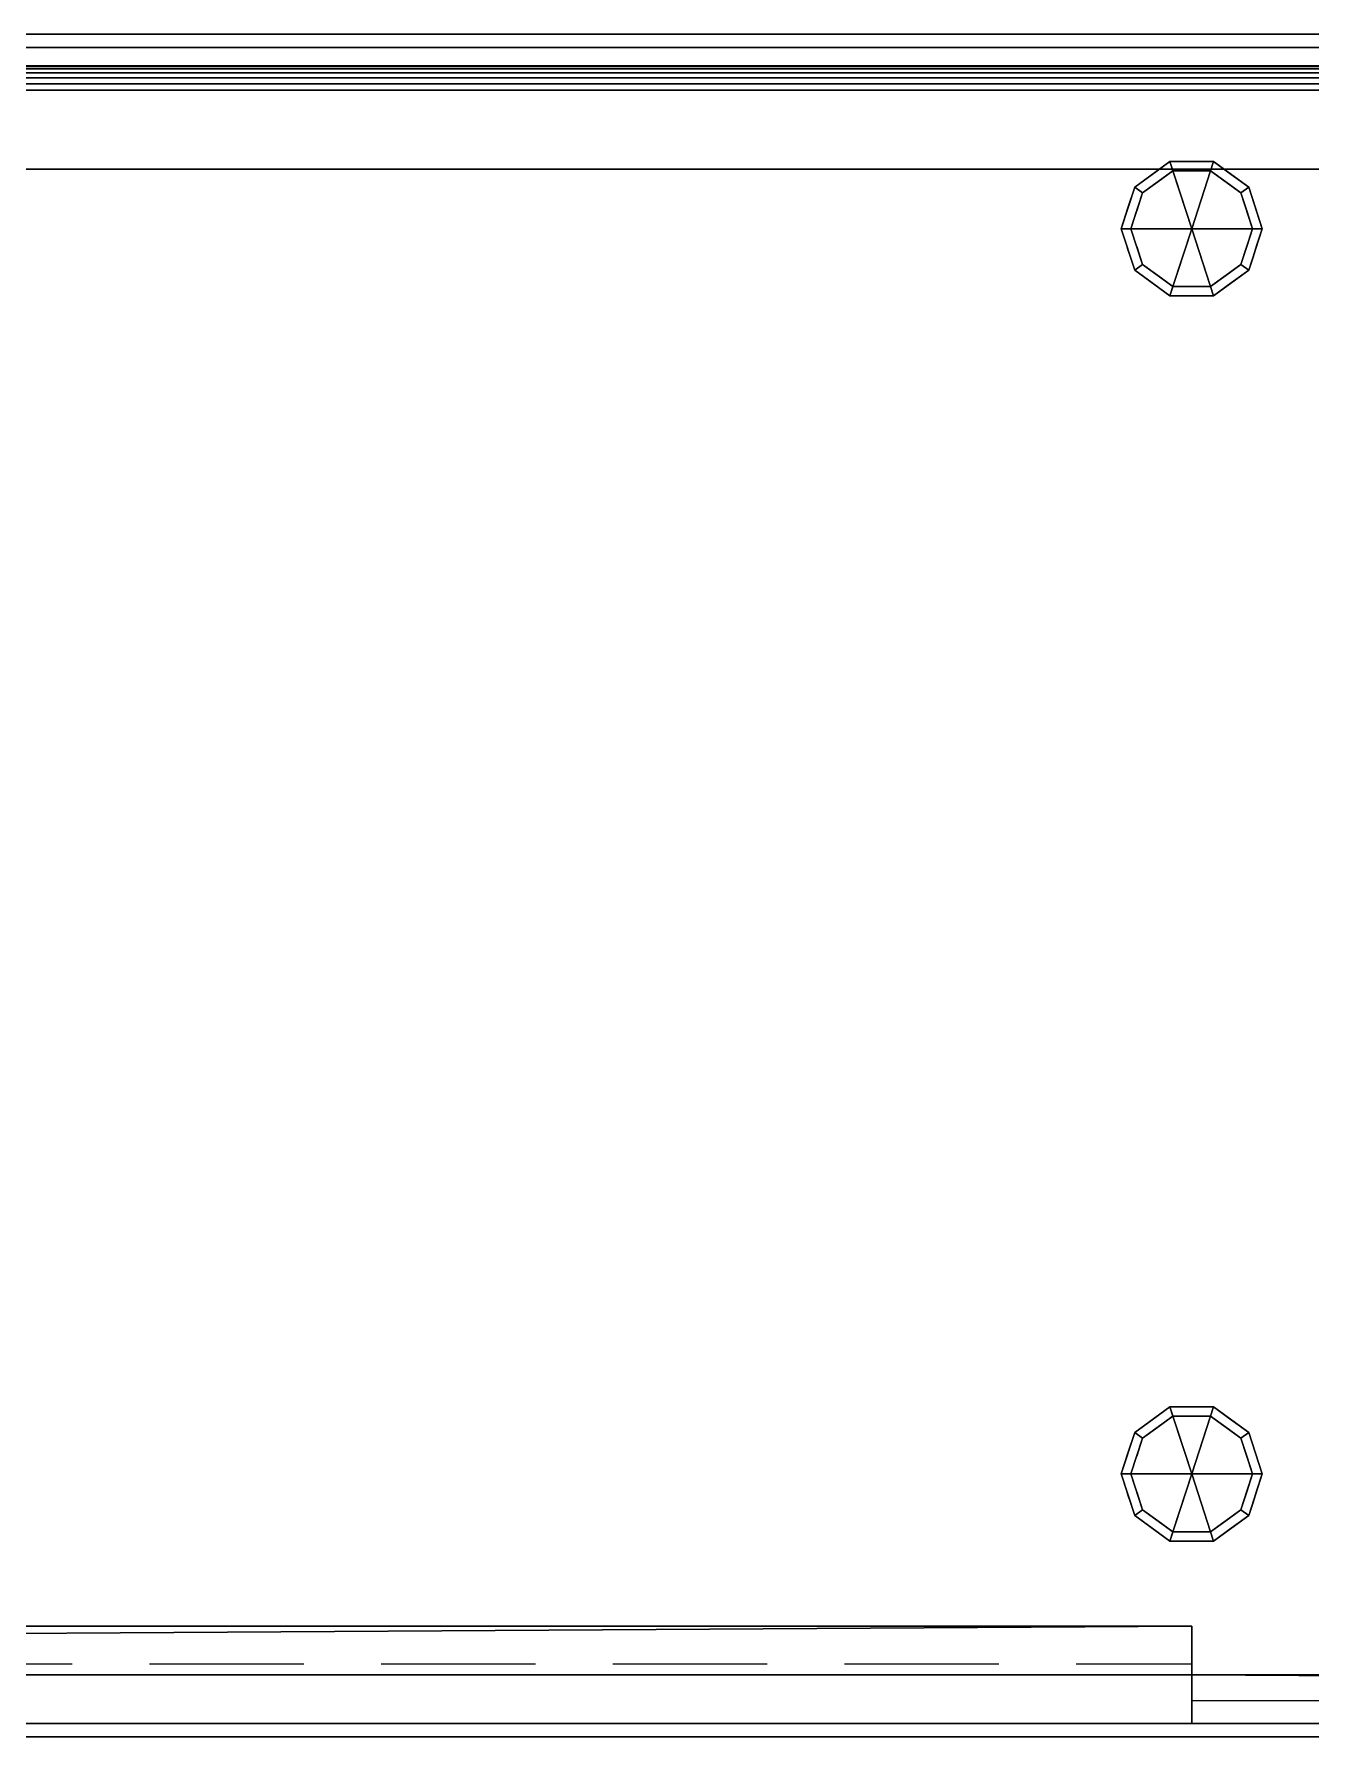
# Model space of a CAD drawing. Header units: millimetres. Extents: x -1 to 2001, y -701 to 1.
# Drawn here: x 524 to 1049, y -700 to 0 of the extents above; entities that cross this region are included whole.
import ezdxf

# ---------------------------------------------------------------- set-up
doc = ezdxf.new("R2010")
doc.units = ezdxf.units.MM
doc.linetypes.add('NASCOSTA', pattern=[9.525, 6.35, -3.175])
for name, color, linetype in [('IQ_200_2D', 1, 'Continuous'), ('IQ_200_3D', 1, 'Continuous'), ('IQ_204_2D', 7, 'Continuous'), ('IQ_204_3D', 7, 'Continuous')]:
    doc.layers.add(name, color=color, linetype=linetype)

msp = doc.modelspace()

# ---------------------------------------------------------------- linework, layer by layer
at = {"layer": 'IQ_200_2D'}
for p, q in [((0, 0), (2000, 0)), ((2000, -700), (0, -700))]:
    msp.add_line(p, q, dxfattribs=at)
at = {"layer": 'IQ_204_2D'}
msp.add_line((0, -13), (2000, -13), dxfattribs=at)
at = {"layer": 'IQ_204_2D', "linetype": 'NASCOSTA', "ltscale": 10}
for p, q in [((0, -670), (1000, -670)), ((1000, -670), (1000, -685)), ((1000, -685), (2000, -685))]:
    msp.add_line(p, q, dxfattribs=at)

# ---------------------------------------------------------------- meshes
at = {"layer": 'IQ_200_3D'}
mesh = msp.add_polyface(dxfattribs=at)
corners = [(2000, -700, 850), (0, -700, 850), (0, 0, 850), (2000, 0, 850)]
mesh.append_faces([[corners[k] for k in face] for face in [(0, 1, 2, 3)]])
mesh = msp.add_polyface(dxfattribs=at)
corners = [(0, 0, 850), (0, 0, 1000), (2000, 0, 1000), (2000, 0, 850)]
mesh.append_faces([[corners[k] for k in face] for face in [(0, 1, 2, 3)]])
mesh = msp.add_polyface(dxfattribs=at)
corners = [(2000, 0, 1000), (0, 0, 1000), (0, -13, 1000), (2000, -13, 1000)]
mesh.append_faces([[corners[k] for k in face] for face in [(0, 1, 2, 3)]])
mesh = msp.add_polyface(dxfattribs=at)
corners = [(1994.5, -5.5, 850), (5.5, -5.5, 850), (5.5, -694.5, 850), (55.5, -694.5, 850), (55.5, -55.5, 850), (1944.5, -55.5, 850), (1944.5, -694.5, 850), (1994.5, -694.5, 850)]
mesh.append_faces([[corners[k] for k in face] for face in [(4, 1, 2, 3)]], dxfattribs={"vtx0": -1})
mesh.append_faces([[corners[k] for k in face] for face in [(7, 0, 5, 6)]], dxfattribs={"vtx1": -1})
mesh.append_faces([[corners[k] for k in face] for face in [(4, 5, 0, 1)]], dxfattribs={"vtx1": -1, "vtx3": -1})
mesh = msp.add_polyface(dxfattribs=at)
corners = [(1994.5, -694.5, 150), (5.5, -694.5, 150), (5.5, -5.5, 150), (1994.5, -5.5, 150)]
mesh.append_faces([[corners[k] for k in face] for face in [(0, 1, 2, 3)]])
mesh = msp.add_polyface(dxfattribs=at)
corners = [(1994.5, -5.5, 850), (1994.5, -5.5, 150), (5.5, -5.5, 150), (5.5, -5.5, 850)]
mesh.append_faces([[corners[k] for k in face] for face in [(0, 1, 2, 3)]])
mesh = msp.add_polyface(dxfattribs=at)
corners = [(2000, -23, 900), (2000, -20.41, 900.34), (2000, -18, 901.34), (2000, -15.93, 902.93), (2000, -14.34, 905), (2000, -13.34, 907.41), (2000, -13, 910), (0, -13, 910), (0, -13.34, 907.41), (0, -14.34, 905), (0, -15.93, 902.93), (0, -18, 901.34), (0, -20.41, 900.34), (0, -23, 900)]
mesh.append_faces([[corners[k] for k in face] for face in [(1, 12, 13, 0)]], dxfattribs={"vtx0": -1})
mesh.append_faces([[corners[k] for k in face] for face in [(2, 11, 12, 1), (11, 2, 3, 10), (5, 8, 9, 4), (10, 3, 4, 9)]], dxfattribs={"vtx0": -1, "vtx2": -1})
mesh.append_faces([[corners[k] for k in face] for face in [(6, 7, 8, 5)]], dxfattribs={"vtx2": -1})
mesh = msp.add_polyface(dxfattribs=at)
corners = [(2000, -13, 1000), (0, -13, 1000), (0, -13, 910), (2000, -13, 910)]
mesh.append_faces([[corners[k] for k in face] for face in [(0, 1, 2, 3)]])
mesh = msp.add_polyface(dxfattribs=at)
corners = [(2000, -700, 900), (2000, -23, 900), (0, -23, 900), (0, -700, 900)]
mesh.append_faces([[corners[k] for k in face] for face in [(0, 1, 2, 3)]])
mesh = msp.add_polyface(dxfattribs=at)
corners = [(55.5, -55.5, 200), (1944.5, -55.5, 200), (1944.5, -55.5, 850), (55.5, -55.5, 850)]
mesh.append_faces([[corners[k] for k in face] for face in [(0, 1, 2, 3)]])
mesh = msp.add_polyface(dxfattribs=at)
corners = [(55.5, -55.5, 200), (55.5, -694.5, 200), (1944.5, -694.5, 200), (1944.5, -55.5, 200)]
mesh.append_faces([[corners[k] for k in face] for face in [(0, 1, 2, 3)]])
mesh = msp.add_polyface(dxfattribs=at)
corners = [(55.5, -654.5, 850), (55.5, -674.5, 850), (60.5, -674.5, 850), (60.5, -660.16, 850), (74.66, -660.16, 850), (95.14, -674.5, 850), (1000, -674.5, 850), (1000, -654.5, 850)]
mesh.append_faces([[corners[k] for k in face] for face in [(3, 0, 1, 2), (7, 4, 5, 6)]], dxfattribs={"vtx0": -1})
mesh.append_faces([[corners[k] for k in face] for face in [(0, 3, 4, 7)]], dxfattribs={"vtx0": -1, "vtx2": -1})
mesh = msp.add_polyface(dxfattribs=at)
corners = [(55.5, -654.5, 200), (1000, -654.5, 200), (1000, -674.5, 200), (95.14, -674.5, 200), (74.66, -660.16, 200), (60.5, -660.16, 200), (60.5, -674.5, 200), (55.5, -674.5, 200)]
mesh.append_faces([[corners[k] for k in face] for face in [(4, 5, 0, 1)]], dxfattribs={"vtx1": -1, "vtx3": -1})
mesh.append_faces([[corners[k] for k in face] for face in [(1, 2, 3, 4), (5, 6, 7, 0)]], dxfattribs={"vtx3": -1})
mesh = msp.add_polyface(dxfattribs=at)
corners = [(1000, -654.5, 850), (1000, -654.5, 200), (55.5, -654.5, 200), (55.5, -654.5, 850)]
mesh.append_faces([[corners[k] for k in face] for face in [(0, 1, 2, 3)]])
mesh = msp.add_polyface(dxfattribs=at)
corners = [(1000, -674.5, 850), (1000, -674.5, 200), (1000, -654.5, 200), (1000, -654.5, 850)]
mesh.append_faces([[corners[k] for k in face] for face in [(0, 1, 2, 3)]])
mesh = msp.add_polyface(dxfattribs=at)
corners = [(95.14, -674.5, 850), (95.14, -674.5, 200), (1000, -674.5, 200), (1000, -674.5, 850)]
mesh.append_faces([[corners[k] for k in face] for face in [(0, 1, 2, 3)]])
mesh = msp.add_polyface(dxfattribs=at)
corners = [(1944.5, -674.5, 850), (1000, -674.5, 850), (1000, -694.5, 850), (1904.86, -694.5, 850), (1925.34, -680.16, 850), (1939.5, -680.16, 850), (1939.5, -694.5, 850), (1944.5, -694.5, 850)]
mesh.append_faces([[corners[k] for k in face] for face in [(7, 0, 5, 6), (3, 4, 1, 2)]], dxfattribs={"vtx1": -1})
mesh.append_faces([[corners[k] for k in face] for face in [(4, 5, 0, 1)]], dxfattribs={"vtx1": -1, "vtx3": -1})
mesh = msp.add_polyface(dxfattribs=at)
corners = [(1944.5, -674.5, 200), (1944.5, -694.5, 200), (1939.5, -694.5, 200), (1939.5, -680.16, 200), (1925.34, -680.16, 200), (1904.86, -694.5, 200), (1000, -694.5, 200), (1000, -674.5, 200)]
mesh.append_faces([[corners[k] for k in face] for face in [(7, 4, 5, 6), (3, 0, 1, 2)]], dxfattribs={"vtx0": -1})
mesh.append_faces([[corners[k] for k in face] for face in [(4, 7, 0, 3)]], dxfattribs={"vtx0": -1, "vtx2": -1})
mesh = msp.add_polyface(dxfattribs=at)
corners = [(1000, -674.5, 850), (1000, -674.5, 200), (1000, -694.5, 200), (1000, -694.5, 850)]
mesh.append_faces([[corners[k] for k in face] for face in [(0, 1, 2, 3)]])
mesh = msp.add_polyface(dxfattribs=at)
corners = [(1944.5, -674.5, 850), (1944.5, -674.5, 200), (1000, -674.5, 200), (1000, -674.5, 850)]
mesh.append_faces([[corners[k] for k in face] for face in [(0, 1, 2, 3)]])
mesh = msp.add_polyface(dxfattribs=at)
corners = [(0, -700, 900), (0, -700, 850), (2000, -700, 850), (2000, -700, 900)]
mesh.append_faces([[corners[k] for k in face] for face in [(0, 1, 2, 3)]])
mesh = msp.add_polyface(dxfattribs=at)
corners = [(5.5, -694.5, 150), (1994.5, -694.5, 150), (1994.5, -694.5, 850), (1944.5, -694.5, 850), (1944.5, -694.5, 200), (55.5, -694.5, 200), (55.5, -694.5, 850), (5.5, -694.5, 850)]
mesh.append_faces([[corners[k] for k in face] for face in [(4, 5, 0, 1)]], dxfattribs={"vtx1": -1, "vtx3": -1})
mesh.append_faces([[corners[k] for k in face] for face in [(2, 3, 4, 1)]], dxfattribs={"vtx2": -1})
mesh.append_faces([[corners[k] for k in face] for face in [(5, 6, 7, 0)]], dxfattribs={"vtx3": -1})
mesh = msp.add_polyface(dxfattribs=at)
corners = [(1000, -694.5, 850), (1000, -694.5, 200), (1904.86, -694.5, 200), (1904.86, -694.5, 850)]
mesh.append_faces([[corners[k] for k in face] for face in [(0, 1, 2, 3)]])
at = {"layer": 'IQ_204_3D'}
mesh = msp.add_polyface(dxfattribs=at)
corners = [(1000, -80, 150), (1029, -80, 150), (1023.46, -62.95, 150), (1008.96, -52.42, 150), (991.04, -52.42, 150), (976.54, -62.95, 150), (971, -80, 150)]
mesh.append_faces([[corners[k] for k in face] for face in [(0, 4, 5, 6)]], dxfattribs={"vtx0": -1})
mesh.append_faces([[corners[k] for k in face] for face in [(0, 3, 4)]], dxfattribs={"vtx0": -1, "vtx2": -1})
mesh.append_faces([[corners[k] for k in face] for face in [(0, 1, 2, 3)]], dxfattribs={"vtx3": -1})
mesh = msp.add_polyface(dxfattribs=at)
corners = [(971, -80, 150), (976.54, -62.95, 150), (991.04, -52.42, 150), (1008.96, -52.42, 150), (1023.46, -62.95, 150), (1029, -80, 150), (1029, -80, 25), (1023.46, -62.95, 25), (1008.96, -52.42, 25), (991.04, -52.42, 25), (976.54, -62.95, 25), (971, -80, 25), (1016.21, -57.69, 150), (1016.21, -57.69, 25), (1026.23, -71.48, 25), (1026.23, -71.48, 150), (1000, -52.42, 150), (1000, -52.42, 25), (983.79, -57.69, 25), (983.79, -57.69, 150), (973.31, -72.88, 25), (973.77, -71.48, 150), (974.93, -67.92, 25)]
mesh.append_faces([[corners[k] for k in face] for face in [(22, 1, 10), (1, 22, 21)]], dxfattribs={"vtx0": -1, "vtx1": -1})
mesh.append_faces([[corners[k] for k in face] for face in [(20, 0, 21)]], dxfattribs={"vtx0": -1, "vtx2": -1})
mesh.append_faces([[corners[k] for k in face] for face in [(22, 20, 21)]], dxfattribs={"vtx1": -1, "vtx2": -1})
mesh.append_faces([[corners[k] for k in face] for face in [(2, 16, 17, 9), (13, 8, 3, 12), (4, 15, 14, 7), (7, 13, 12, 4), (9, 18, 19, 2), (16, 3, 8, 17), (1, 19, 18, 10)]], dxfattribs={"vtx1": -1, "vtx3": -1})
mesh.append_faces([[corners[k] for k in face] for face in [(5, 6, 14, 15), (20, 11, 0)]], dxfattribs={"vtx2": -1})
mesh = msp.add_polyface(dxfattribs=at)
corners = [(971, -80, 25), (976.54, -62.95, 25), (991.04, -52.42, 25), (1008.96, -52.42, 25), (1023.46, -62.95, 25), (1029, -80, 25), (1025, -80, 25), (1020.23, -65.31, 25), (1007.73, -56.22, 25), (992.27, -56.22, 25), (979.77, -65.31, 25), (975, -80, 25)]
mesh.append_faces([[corners[k] for k in face] for face in [(10, 1, 2, 9)]], dxfattribs={"vtx0": -1, "vtx2": -1})
mesh.append_faces([[corners[k] for k in face] for face in [(6, 7, 4, 5)]], dxfattribs={"vtx1": -1})
mesh.append_faces([[corners[k] for k in face] for face in [(8, 9, 2, 3), (7, 8, 3, 4)]], dxfattribs={"vtx1": -1, "vtx3": -1})
mesh.append_faces([[corners[k] for k in face] for face in [(11, 0, 1, 10)]], dxfattribs={"vtx2": -1})
mesh = msp.add_polyface(dxfattribs=at)
corners = [(975, -80, 25), (979.77, -65.31, 25), (992.27, -56.22, 25), (1007.73, -56.22, 25), (1020.23, -65.31, 25), (1025, -80, 25), (1025, -80, 0), (1020.23, -65.31, 0), (1007.73, -56.22, 0), (992.27, -56.22, 0), (979.77, -65.31, 0), (975, -80, 0), (1013.98, -60.76, 0), (1013.98, -60.76, 25), (1022.61, -72.65, 25), (1022.61, -72.65, 0), (1000, -56.22, 25), (1000, -56.22, 0), (977.32, -72.87, 0), (977.39, -72.65, 25), (986.02, -60.76, 0), (986.02, -60.76, 25)]
mesh.append_faces([[corners[k] for k in face] for face in [(15, 14, 5, 6)]], dxfattribs={"vtx0": -1})
mesh.append_faces([[corners[k] for k in face] for face in [(7, 4, 14, 15), (9, 2, 16, 17), (8, 3, 13, 12), (12, 13, 4, 7), (19, 10, 18), (17, 16, 3, 8), (10, 19, 1), (18, 0, 19)]], dxfattribs={"vtx0": -1, "vtx2": -1})
mesh.append_faces([[corners[k] for k in face] for face in [(21, 2, 9, 20), (1, 21, 20, 10)]], dxfattribs={"vtx1": -1, "vtx3": -1})
mesh.append_faces([[corners[k] for k in face] for face in [(18, 11, 0)]], dxfattribs={"vtx2": -1})
mesh = msp.add_polyface(dxfattribs=at)
corners = [(975, -80, 0), (979.77, -65.31, 0), (992.27, -56.22, 0), (1007.73, -56.22, 0), (1020.23, -65.31, 0), (1025, -80, 0), (1000, -80, 0)]
mesh.append_faces([[corners[k] for k in face] for face in [(1, 2, 6, 0)]], dxfattribs={"vtx1": -1})
mesh.append_faces([[corners[k] for k in face] for face in [(2, 3, 6)]], dxfattribs={"vtx1": -1, "vtx2": -1})
mesh.append_faces([[corners[k] for k in face] for face in [(4, 5, 6, 3)]], dxfattribs={"vtx2": -1})
mesh = msp.add_polyface(dxfattribs=at)
corners = [(1000, -80, 150), (971, -80, 150), (976.54, -97.05, 150), (991.04, -107.58, 150), (1008.96, -107.58, 150), (1023.46, -97.05, 150), (1029, -80, 150)]
mesh.append_faces([[corners[k] for k in face] for face in [(0, 4, 5, 6)]], dxfattribs={"vtx0": -1})
mesh.append_faces([[corners[k] for k in face] for face in [(4, 0, 3)]], dxfattribs={"vtx0": -1, "vtx1": -1})
mesh.append_faces([[corners[k] for k in face] for face in [(0, 1, 2, 3)]], dxfattribs={"vtx3": -1})
mesh = msp.add_polyface(dxfattribs=at)
corners = [(1029, -80, 150), (1023.46, -97.05, 150), (1008.96, -107.58, 150), (991.04, -107.58, 150), (976.54, -97.05, 150), (971, -80, 150), (971, -80, 25), (976.54, -97.05, 25), (991.04, -107.58, 25), (1008.96, -107.58, 25), (1023.46, -97.05, 25), (1029, -80, 25), (973.31, -87.12, 150), (973.77, -88.52, 25), (983.79, -102.31, 25), (983.79, -102.31, 150), (1000, -107.58, 150), (1000, -107.58, 25), (1016.21, -102.31, 25), (1016.21, -102.31, 150), (1026.69, -87.12, 25), (1026.23, -88.52, 150), (974.93, -92.08, 150), (1025.07, -92.08, 25)]
mesh.append_faces([[corners[k] for k in face] for face in [(6, 12, 5)]], dxfattribs={"vtx0": -1})
mesh.append_faces([[corners[k] for k in face] for face in [(23, 1, 10), (22, 7, 4), (7, 22, 13), (1, 23, 21)]], dxfattribs={"vtx0": -1, "vtx1": -1})
mesh.append_faces([[corners[k] for k in face] for face in [(12, 6, 13), (20, 0, 21)]], dxfattribs={"vtx0": -1, "vtx2": -1})
mesh.append_faces([[corners[k] for k in face] for face in [(22, 12, 13), (23, 20, 21)]], dxfattribs={"vtx1": -1, "vtx2": -1})
mesh.append_faces([[corners[k] for k in face] for face in [(15, 4, 7, 14), (3, 15, 14, 8), (17, 9, 2, 16), (19, 2, 9, 18), (18, 10, 1, 19), (16, 3, 8, 17)]], dxfattribs={"vtx1": -1, "vtx3": -1})
mesh.append_faces([[corners[k] for k in face] for face in [(20, 11, 0)]], dxfattribs={"vtx2": -1})
mesh = msp.add_polyface(dxfattribs=at)
corners = [(1029, -80, 25), (1023.46, -97.05, 25), (1008.96, -107.58, 25), (991.04, -107.58, 25), (976.54, -97.05, 25), (971, -80, 25), (975, -80, 25), (979.77, -94.69, 25), (992.27, -103.78, 25), (1007.73, -103.78, 25), (1020.23, -94.69, 25), (1025, -80, 25)]
mesh.append_faces([[corners[k] for k in face] for face in [(1, 10, 11, 0)]], dxfattribs={"vtx0": -1})
mesh.append_faces([[corners[k] for k in face] for face in [(3, 8, 9, 2), (2, 9, 10, 1)]], dxfattribs={"vtx0": -1, "vtx2": -1})
mesh.append_faces([[corners[k] for k in face] for face in [(3, 4, 7, 8)]], dxfattribs={"vtx1": -1, "vtx3": -1})
mesh.append_faces([[corners[k] for k in face] for face in [(4, 5, 6, 7)]], dxfattribs={"vtx3": -1})
mesh = msp.add_polyface(dxfattribs=at)
corners = [(1025, -80, 25), (1020.23, -94.69, 25), (1007.73, -103.78, 25), (992.27, -103.78, 25), (979.77, -94.69, 25), (975, -80, 25), (975, -80, 0), (979.77, -94.69, 0), (992.27, -103.78, 0), (1007.73, -103.78, 0), (1020.23, -94.69, 0), (1025, -80, 0), (977.32, -87.13, 0), (977.39, -87.35, 25), (986.02, -99.24, 25), (986.02, -99.24, 0), (1000, -103.78, 25), (1000, -103.78, 0), (1022.68, -87.13, 0), (1022.61, -87.35, 25), (1013.98, -99.24, 25), (1013.98, -99.24, 0)]
mesh.append_faces([[corners[k] for k in face] for face in [(7, 13, 12)]], dxfattribs={"vtx0": -1, "vtx1": -1})
mesh.append_faces([[corners[k] for k in face] for face in [(15, 14, 4, 7), (14, 15, 8, 3), (12, 13, 5), (9, 2, 16), (19, 10, 18), (10, 19, 1), (20, 21, 10, 1), (2, 9, 21, 20), (18, 0, 19)]], dxfattribs={"vtx0": -1, "vtx2": -1})
mesh.append_faces([[corners[k] for k in face] for face in [(4, 13, 7), (8, 17, 3)]], dxfattribs={"vtx1": -1, "vtx2": -1})
mesh.append_faces([[corners[k] for k in face] for face in [(16, 3, 17, 9)]], dxfattribs={"vtx1": -1, "vtx3": -1})
mesh.append_faces([[corners[k] for k in face] for face in [(5, 6, 12), (18, 11, 0)]], dxfattribs={"vtx2": -1})
mesh = msp.add_polyface(dxfattribs=at)
corners = [(1025, -80, 0), (1020.23, -94.69, 0), (1007.73, -103.78, 0), (992.27, -103.78, 0), (979.77, -94.69, 0), (975, -80, 0), (1000, -80, 0)]
mesh.append_faces([[corners[k] for k in face] for face in [(3, 6, 2)]], dxfattribs={"vtx0": -1, "vtx1": -1})
mesh.append_faces([[corners[k] for k in face] for face in [(1, 2, 6, 0)]], dxfattribs={"vtx1": -1})
mesh.append_faces([[corners[k] for k in face] for face in [(4, 5, 6, 3)]], dxfattribs={"vtx2": -1})
mesh = msp.add_polyface(dxfattribs=at)
corners = [(1000, -591.9, 150), (1029, -591.9, 150), (1023.46, -574.85, 150), (1008.96, -564.32, 150), (991.04, -564.32, 150), (976.54, -574.85, 150), (971, -591.9, 150)]
mesh.append_faces([[corners[k] for k in face] for face in [(0, 4, 5, 6)]], dxfattribs={"vtx0": -1})
mesh.append_faces([[corners[k] for k in face] for face in [(0, 3, 4)]], dxfattribs={"vtx0": -1, "vtx2": -1})
mesh.append_faces([[corners[k] for k in face] for face in [(0, 1, 2, 3)]], dxfattribs={"vtx3": -1})
mesh = msp.add_polyface(dxfattribs=at)
corners = [(971, -591.9, 150), (976.54, -574.85, 150), (991.04, -564.32, 150), (1008.96, -564.32, 150), (1023.46, -574.85, 150), (1029, -591.9, 150), (1029, -591.9, 25), (1023.46, -574.85, 25), (1008.96, -564.32, 25), (991.04, -564.32, 25), (976.54, -574.85, 25), (971, -591.9, 25), (1016.21, -569.59, 150), (1016.21, -569.59, 25), (1026.23, -583.38, 25), (1026.23, -583.38, 150), (1000, -564.32, 150), (1000, -564.32, 25), (983.79, -569.59, 25), (983.79, -569.59, 150), (973.31, -584.78, 25), (973.77, -583.38, 150), (974.93, -579.82, 25)]
mesh.append_faces([[corners[k] for k in face] for face in [(22, 1, 10), (1, 22, 21)]], dxfattribs={"vtx0": -1, "vtx1": -1})
mesh.append_faces([[corners[k] for k in face] for face in [(20, 0, 21)]], dxfattribs={"vtx0": -1, "vtx2": -1})
mesh.append_faces([[corners[k] for k in face] for face in [(22, 20, 21)]], dxfattribs={"vtx1": -1, "vtx2": -1})
mesh.append_faces([[corners[k] for k in face] for face in [(2, 16, 17, 9), (13, 8, 3, 12), (4, 15, 14, 7), (7, 13, 12, 4), (9, 18, 19, 2), (16, 3, 8, 17), (1, 19, 18, 10)]], dxfattribs={"vtx1": -1, "vtx3": -1})
mesh.append_faces([[corners[k] for k in face] for face in [(5, 6, 14, 15), (20, 11, 0)]], dxfattribs={"vtx2": -1})
mesh = msp.add_polyface(dxfattribs=at)
corners = [(971, -591.9, 25), (976.54, -574.85, 25), (991.04, -564.32, 25), (1008.96, -564.32, 25), (1023.46, -574.85, 25), (1029, -591.9, 25), (1025, -591.9, 25), (1020.23, -577.21, 25), (1007.73, -568.12, 25), (992.27, -568.12, 25), (979.77, -577.21, 25), (975, -591.9, 25)]
mesh.append_faces([[corners[k] for k in face] for face in [(10, 1, 2, 9)]], dxfattribs={"vtx0": -1, "vtx2": -1})
mesh.append_faces([[corners[k] for k in face] for face in [(6, 7, 4, 5)]], dxfattribs={"vtx1": -1})
mesh.append_faces([[corners[k] for k in face] for face in [(8, 9, 2, 3), (7, 8, 3, 4)]], dxfattribs={"vtx1": -1, "vtx3": -1})
mesh.append_faces([[corners[k] for k in face] for face in [(11, 0, 1, 10)]], dxfattribs={"vtx2": -1})
mesh = msp.add_polyface(dxfattribs=at)
corners = [(975, -591.9, 25), (979.77, -577.21, 25), (992.27, -568.12, 25), (1007.73, -568.12, 25), (1020.23, -577.21, 25), (1025, -591.9, 25), (1025, -591.9, 0), (1020.23, -577.21, 0), (1007.73, -568.12, 0), (992.27, -568.12, 0), (979.77, -577.21, 0), (975, -591.9, 0), (1013.98, -572.66, 0), (1013.98, -572.66, 25), (1022.61, -584.55, 25), (1022.61, -584.55, 0), (1000, -568.12, 25), (1000, -568.12, 0), (977.32, -584.77, 0), (977.39, -584.55, 25), (986.02, -572.66, 0), (986.02, -572.66, 25)]
mesh.append_faces([[corners[k] for k in face] for face in [(15, 14, 5, 6)]], dxfattribs={"vtx0": -1})
mesh.append_faces([[corners[k] for k in face] for face in [(7, 4, 14, 15), (9, 2, 16, 17), (8, 3, 13, 12), (12, 13, 4, 7), (19, 10, 18), (17, 16, 3, 8), (10, 19, 1), (18, 0, 19)]], dxfattribs={"vtx0": -1, "vtx2": -1})
mesh.append_faces([[corners[k] for k in face] for face in [(21, 2, 9, 20), (1, 21, 20, 10)]], dxfattribs={"vtx1": -1, "vtx3": -1})
mesh.append_faces([[corners[k] for k in face] for face in [(18, 11, 0)]], dxfattribs={"vtx2": -1})
mesh = msp.add_polyface(dxfattribs=at)
corners = [(975, -591.9, 0), (979.77, -577.21, 0), (992.27, -568.12, 0), (1007.73, -568.12, 0), (1020.23, -577.21, 0), (1025, -591.9, 0), (1000, -591.9, 0)]
mesh.append_faces([[corners[k] for k in face] for face in [(1, 2, 6, 0)]], dxfattribs={"vtx1": -1})
mesh.append_faces([[corners[k] for k in face] for face in [(2, 3, 6)]], dxfattribs={"vtx1": -1, "vtx2": -1})
mesh.append_faces([[corners[k] for k in face] for face in [(4, 5, 6, 3)]], dxfattribs={"vtx2": -1})
mesh = msp.add_polyface(dxfattribs=at)
corners = [(1000, -591.9, 150), (971, -591.9, 150), (976.54, -608.95, 150), (991.04, -619.48, 150), (1008.96, -619.48, 150), (1023.46, -608.95, 150), (1029, -591.9, 150)]
mesh.append_faces([[corners[k] for k in face] for face in [(0, 4, 5, 6)]], dxfattribs={"vtx0": -1})
mesh.append_faces([[corners[k] for k in face] for face in [(4, 0, 3)]], dxfattribs={"vtx0": -1, "vtx1": -1})
mesh.append_faces([[corners[k] for k in face] for face in [(0, 1, 2, 3)]], dxfattribs={"vtx3": -1})
mesh = msp.add_polyface(dxfattribs=at)
corners = [(1029, -591.9, 150), (1023.46, -608.95, 150), (1008.96, -619.48, 150), (991.04, -619.48, 150), (976.54, -608.95, 150), (971, -591.9, 150), (971, -591.9, 25), (976.54, -608.95, 25), (991.04, -619.48, 25), (1008.96, -619.48, 25), (1023.46, -608.95, 25), (1029, -591.9, 25), (973.31, -599.02, 150), (973.77, -600.42, 25), (983.79, -614.21, 25), (983.79, -614.21, 150), (1000, -619.48, 150), (1000, -619.48, 25), (1016.21, -614.21, 25), (1016.21, -614.21, 150), (1026.69, -599.02, 25), (1026.23, -600.42, 150), (974.93, -603.98, 150), (1025.07, -603.98, 25)]
mesh.append_faces([[corners[k] for k in face] for face in [(6, 12, 5)]], dxfattribs={"vtx0": -1})
mesh.append_faces([[corners[k] for k in face] for face in [(23, 1, 10), (22, 7, 4), (7, 22, 13), (1, 23, 21)]], dxfattribs={"vtx0": -1, "vtx1": -1})
mesh.append_faces([[corners[k] for k in face] for face in [(12, 6, 13), (20, 0, 21)]], dxfattribs={"vtx0": -1, "vtx2": -1})
mesh.append_faces([[corners[k] for k in face] for face in [(22, 12, 13), (23, 20, 21)]], dxfattribs={"vtx1": -1, "vtx2": -1})
mesh.append_faces([[corners[k] for k in face] for face in [(15, 4, 7, 14), (3, 15, 14, 8), (17, 9, 2, 16), (19, 2, 9, 18), (18, 10, 1, 19), (16, 3, 8, 17)]], dxfattribs={"vtx1": -1, "vtx3": -1})
mesh.append_faces([[corners[k] for k in face] for face in [(20, 11, 0)]], dxfattribs={"vtx2": -1})
mesh = msp.add_polyface(dxfattribs=at)
corners = [(1029, -591.9, 25), (1023.46, -608.95, 25), (1008.96, -619.48, 25), (991.04, -619.48, 25), (976.54, -608.95, 25), (971, -591.9, 25), (975, -591.9, 25), (979.77, -606.59, 25), (992.27, -615.68, 25), (1007.73, -615.68, 25), (1020.23, -606.59, 25), (1025, -591.9, 25)]
mesh.append_faces([[corners[k] for k in face] for face in [(1, 10, 11, 0)]], dxfattribs={"vtx0": -1})
mesh.append_faces([[corners[k] for k in face] for face in [(3, 8, 9, 2), (2, 9, 10, 1)]], dxfattribs={"vtx0": -1, "vtx2": -1})
mesh.append_faces([[corners[k] for k in face] for face in [(3, 4, 7, 8)]], dxfattribs={"vtx1": -1, "vtx3": -1})
mesh.append_faces([[corners[k] for k in face] for face in [(4, 5, 6, 7)]], dxfattribs={"vtx3": -1})
mesh = msp.add_polyface(dxfattribs=at)
corners = [(1025, -591.9, 25), (1020.23, -606.59, 25), (1007.73, -615.68, 25), (992.27, -615.68, 25), (979.77, -606.59, 25), (975, -591.9, 25), (975, -591.9, 0), (979.77, -606.59, 0), (992.27, -615.68, 0), (1007.73, -615.68, 0), (1020.23, -606.59, 0), (1025, -591.9, 0), (977.32, -599.03, 0), (977.39, -599.25, 25), (986.02, -611.14, 25), (986.02, -611.14, 0), (1000, -615.68, 25), (1000, -615.68, 0), (1022.68, -599.03, 0), (1022.61, -599.25, 25), (1013.98, -611.14, 25), (1013.98, -611.14, 0)]
mesh.append_faces([[corners[k] for k in face] for face in [(7, 13, 12)]], dxfattribs={"vtx0": -1, "vtx1": -1})
mesh.append_faces([[corners[k] for k in face] for face in [(15, 14, 4, 7), (14, 15, 8, 3), (12, 13, 5), (9, 2, 16), (19, 10, 18), (10, 19, 1), (20, 21, 10, 1), (2, 9, 21, 20), (18, 0, 19)]], dxfattribs={"vtx0": -1, "vtx2": -1})
mesh.append_faces([[corners[k] for k in face] for face in [(4, 13, 7), (8, 17, 3)]], dxfattribs={"vtx1": -1, "vtx2": -1})
mesh.append_faces([[corners[k] for k in face] for face in [(16, 3, 17, 9)]], dxfattribs={"vtx1": -1, "vtx3": -1})
mesh.append_faces([[corners[k] for k in face] for face in [(5, 6, 12), (18, 11, 0)]], dxfattribs={"vtx2": -1})
mesh = msp.add_polyface(dxfattribs=at)
corners = [(1025, -591.9, 0), (1020.23, -606.59, 0), (1007.73, -615.68, 0), (992.27, -615.68, 0), (979.77, -606.59, 0), (975, -591.9, 0), (1000, -591.9, 0)]
mesh.append_faces([[corners[k] for k in face] for face in [(3, 6, 2)]], dxfattribs={"vtx0": -1, "vtx1": -1})
mesh.append_faces([[corners[k] for k in face] for face in [(1, 2, 6, 0)]], dxfattribs={"vtx1": -1})
mesh.append_faces([[corners[k] for k in face] for face in [(4, 5, 6, 3)]], dxfattribs={"vtx2": -1})

doc.saveas('drawing.dxf')
